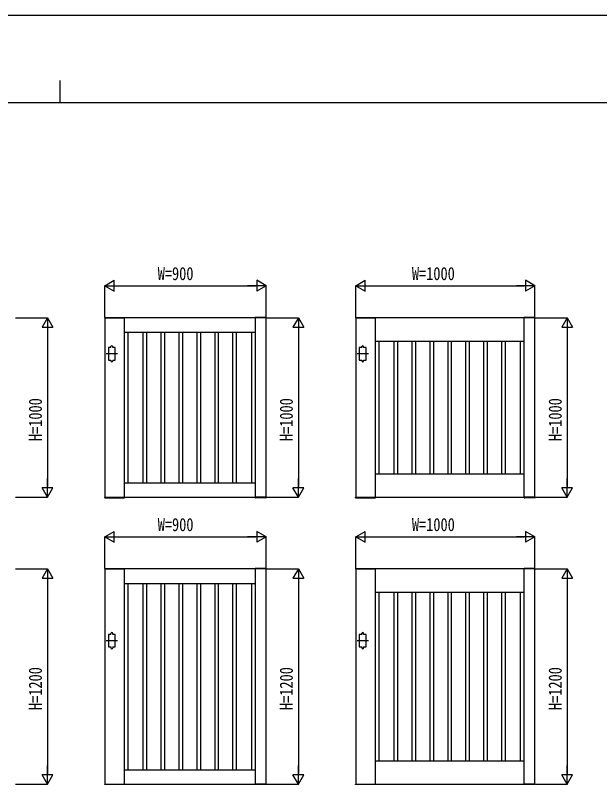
# Model space of a CAD drawing. Units: millimetres, scale not verified. Extents: x -10512 to 10512, y -7425 to 7425.
# Drawn here: x -261 to 2998, y 3135 to 7425 of the extents above; entities that cross this region are included whole.
import ezdxf
from ezdxf.enums import TextEntityAlignment as Align

# ---------------------------------------------------------------- set-up
doc = ezdxf.new("R2010")
doc.units = ezdxf.units.MM
doc.header["$LTSCALE"] = 30
for name, color, linetype in [('0-0_0', 7, 'Continuous'), ('0-2_YKK_11', 7, 'Continuous'), ('0-3_YKK_A1', 4, 'Continuous'), ('0-4_YKK_D', 6, 'Continuous'), ('0-5_YKK_ZWAK', 7, 'Continuous')]:
    doc.layers.add(name, color=color, linetype=linetype)
doc.styles.add('ＭＳ ゴシック', font='')
doc.styles.get('ＭＳ ゴシック').set_extended_font_data('MS Gothic')

msp = doc.modelspace()

# ---------------------------------------------------------------- linework, layer by layer
at = {"layer": '0-0_0'}
for p, q in [((347.55, 5657.5), (1077.55, 5657.5)), ((367.55, 4817.5), (367.55, 5657.5)), ((452.55, 4817.5), (452.55, 5657.5)), ((472.55, 4817.5), (472.55, 5657.5)), ((552.55, 4817.5), (552.55, 5657.5)), ((572.55, 4817.5), (572.55, 5657.5)), ((652.55, 4817.5), (652.55, 5657.5)), ((672.55, 4817.5), (672.55, 5657.5)), ((752.55, 4817.5), (752.55, 5657.5)), ((772.55, 4817.5), (772.55, 5657.5)), ((852.55, 4817.5), (852.55, 5657.5)), ((872.55, 4817.5), (872.55, 5657.5)), ((952.55, 4817.5), (952.55, 5657.5)), ((972.55, 4817.5), (972.55, 5657.5)), ((1057.55, 4817.5), (1057.55, 5657.5)), ((1747.55, 5607.5), (2577.55, 5607.5)), ((1767.55, 4867.5), (1767.55, 5607.5)), ((1852.55, 4867.5), (1852.55, 5607.5)), ((1872.55, 4867.5), (1872.55, 5607.5)), ((1952.55, 4867.5), (1952.55, 5607.5)), ((1972.55, 4867.5), (1972.55, 5607.5)), ((2052.55, 4867.5), (2052.55, 5607.5)), ((2072.55, 4867.5), (2072.55, 5607.5)), ((2152.55, 4867.5), (2152.55, 5607.5)), ((2172.55, 4867.5), (2172.55, 5607.5)), ((2252.55, 4867.5), (2252.55, 5607.5)), ((2272.55, 4867.5), (2272.55, 5607.5)), ((2352.55, 4867.5), (2352.55, 5607.5)), ((2372.55, 4867.5), (2372.55, 5607.5)), ((2452.55, 4867.5), (2452.55, 5607.5)), ((2472.55, 4867.5), (2472.55, 5607.5)), ((2557.55, 4867.5), (2557.55, 5607.5)), ((1747.55, 4867.5), (2577.55, 4867.5)), ((347.55, 4817.5), (1077.55, 4817.5)), ((347.55, 4257.5), (1077.55, 4257.5)), ((367.55, 3217.5), (367.55, 4257.5)), ((452.55, 3217.5), (452.55, 4257.5)), ((472.55, 3217.5), (472.55, 4257.5)), ((552.55, 3217.5), (552.55, 4257.5)), ((572.55, 3217.5), (572.55, 4257.5)), ((652.55, 3217.5), (652.55, 4257.5)), ((672.55, 3217.5), (672.55, 4257.5)), ((752.55, 3217.5), (752.55, 4257.5)), ((772.55, 3217.5), (772.55, 4257.5)), ((852.55, 3217.5), (852.55, 4257.5)), ((872.55, 3217.5), (872.55, 4257.5)), ((952.55, 3217.5), (952.55, 4257.5)), ((972.55, 3217.5), (972.55, 4257.5)), ((1057.55, 3217.5), (1057.55, 4257.5)), ((1747.55, 4207.5), (2577.55, 4207.5)), ((1767.55, 3267.5), (1767.55, 4207.5)), ((1852.55, 3267.5), (1852.55, 4207.5)), ((1872.55, 3267.5), (1872.55, 4207.5)), ((1952.55, 3267.5), (1952.55, 4207.5)), ((1972.55, 3267.5), (1972.55, 4207.5)), ((2052.55, 3267.5), (2052.55, 4207.5)), ((2072.55, 3267.5), (2072.55, 4207.5)), ((2152.55, 3267.5), (2152.55, 4207.5)), ((2172.55, 3267.5), (2172.55, 4207.5)), ((2252.55, 3267.5), (2252.55, 4207.5)), ((2272.55, 3267.5), (2272.55, 4207.5)), ((2352.55, 3267.5), (2352.55, 4207.5)), ((2372.55, 3267.5), (2372.55, 4207.5)), ((2452.55, 3267.5), (2452.55, 4207.5)), ((2472.55, 3267.5), (2472.55, 4207.5)), ((2557.55, 3267.5), (2557.55, 4207.5)), ((1747.55, 3267.5), (2577.55, 3267.5)), ((347.55, 3217.5), (1077.55, 3217.5))]:
    msp.add_line(p, q, dxfattribs=at)
at = {"layer": '0-2_YKK_11'}
for p, q in [((347.55, 4737.5), (347.55, 5737.5)), ((1077.55, 4737.5), (1077.55, 5737.5)), ((1747.55, 4737.5), (1747.55, 5737.5)), ((2577.55, 4737.5), (2577.55, 5737.5)), ((347.55, 3137.5), (347.55, 4337.5)), ((1077.55, 3137.5), (1077.55, 4337.5)), ((1747.55, 3137.5), (1747.55, 4337.5)), ((2577.55, 3137.5), (2577.55, 4337.5))]:
    msp.add_line(p, q, dxfattribs=at)
for points in [[(237.55, 5737.5), (237.55, 4737.5), (1137.55, 4737.5), (1137.55, 5737.5)], [(2637.55, 5737.5), (1637.55, 5737.5), (1637.55, 4737.5), (2637.55, 4737.5)], [(237.55, 4337.5), (237.55, 3137.5), (1137.55, 3137.5), (1137.55, 4337.5)], [(1637.55, 4337.5), (1637.55, 3137.5), (2637.55, 3137.5), (2637.55, 4337.5)]]:
    msp.add_lwpolyline(points, close=True, dxfattribs=at)
at = {"layer": '0-3_YKK_A1'}
for p, q in [((237.18, 5740.05), (237.05, 5737.5)), ((237.05, 5737.5), (348.05, 5737.5)), ((238.18, 5741), (346.92, 5741)), ((347.91, 5740.05), (348.05, 5737.5)), ((1077.18, 5740.05), (1077.05, 5737.5)), ((1138.05, 5737.5), (1077.05, 5737.5)), ((1136.92, 5741), (1078.18, 5741)), ((1137.91, 5740.05), (1138.05, 5737.5)), ((1637.18, 5740.05), (1637.05, 5737.5)), ((1637.05, 5737.5), (1748.05, 5737.5)), ((1638.18, 5741), (1746.92, 5741)), ((1747.91, 5740.05), (1748.05, 5737.5)), ((2577.18, 5740.05), (2577.05, 5737.5)), ((2638.05, 5737.5), (2577.05, 5737.5)), ((2636.92, 5741), (2578.18, 5741)), ((2637.91, 5740.05), (2638.05, 5737.5)), ((271.55, 5572.5), (271.55, 5577.5)), ((281.55, 5572.5), (281.55, 5577.5)), ((1671.55, 5572.5), (1671.55, 5577.5)), ((1681.55, 5572.5), (1681.55, 5577.5)), ((308.05, 5537.5), (245.05, 5537.5)), ((1708.05, 5537.5), (1645.05, 5537.5)), ((271.55, 5502.5), (271.55, 5497.5)), ((281.55, 5502.5), (281.55, 5497.5)), ((1671.55, 5502.5), (1671.55, 5497.5)), ((1681.55, 5502.5), (1681.55, 5497.5)), ((237.05, 4737.5), (348.05, 4737.5)), ((237.18, 4734.95), (237.05, 4737.5)), ((238.18, 4734), (346.92, 4734)), ((347.91, 4734.95), (348.05, 4737.5)), ((1138.05, 4737.5), (1077.05, 4737.5)), ((1077.18, 4734.95), (1077.05, 4737.5)), ((1136.92, 4734), (1078.18, 4734)), ((1137.91, 4734.95), (1138.05, 4737.5)), ((1637.05, 4737.5), (1748.05, 4737.5)), ((1637.18, 4734.95), (1637.05, 4737.5)), ((1638.18, 4734), (1746.92, 4734)), ((1747.91, 4734.95), (1748.05, 4737.5)), ((2638.05, 4737.5), (2577.05, 4737.5)), ((2577.18, 4734.95), (2577.05, 4737.5)), ((2636.92, 4734), (2578.18, 4734)), ((2637.91, 4734.95), (2638.05, 4737.5)), ((237.18, 4340.05), (237.05, 4337.5)), ((237.05, 4337.5), (348.05, 4337.5)), ((238.18, 4341), (346.92, 4341)), ((347.91, 4340.05), (348.05, 4337.5)), ((1077.18, 4340.05), (1077.05, 4337.5)), ((1138.05, 4337.5), (1077.05, 4337.5)), ((1136.92, 4341), (1078.18, 4341)), ((1137.91, 4340.05), (1138.05, 4337.5)), ((1637.18, 4340.05), (1637.05, 4337.5)), ((1637.05, 4337.5), (1748.05, 4337.5)), ((1638.18, 4341), (1746.92, 4341)), ((1747.91, 4340.05), (1748.05, 4337.5)), ((2577.18, 4340.05), (2577.05, 4337.5)), ((2638.05, 4337.5), (2577.05, 4337.5)), ((2636.92, 4341), (2578.18, 4341)), ((2637.91, 4340.05), (2638.05, 4337.5)), ((271.55, 3972.5), (271.55, 3977.5)), ((281.55, 3972.5), (281.55, 3977.5)), ((1671.55, 3972.5), (1671.55, 3977.5)), ((1681.55, 3972.5), (1681.55, 3977.5)), ((308.05, 3937.5), (245.05, 3937.5)), ((1708.05, 3937.5), (1645.05, 3937.5)), ((271.55, 3902.5), (271.55, 3897.5)), ((281.55, 3902.5), (281.55, 3897.5)), ((1671.55, 3902.5), (1671.55, 3897.5)), ((1681.55, 3902.5), (1681.55, 3897.5)), ((237.05, 3137.5), (348.05, 3137.5)), ((237.18, 3134.95), (237.05, 3137.5)), ((347.91, 3134.95), (348.05, 3137.5)), ((1138.05, 3137.5), (1077.05, 3137.5)), ((1077.18, 3134.95), (1077.05, 3137.5)), ((1137.91, 3134.95), (1138.05, 3137.5)), ((1637.05, 3137.5), (1748.05, 3137.5)), ((1637.18, 3134.95), (1637.05, 3137.5)), ((1747.91, 3134.95), (1748.05, 3137.5)), ((2638.05, 3137.5), (2577.05, 3137.5)), ((2577.18, 3134.95), (2577.05, 3137.5)), ((2637.91, 3134.95), (2638.05, 3137.5))]:
    msp.add_line(p, q, dxfattribs=at)
for points in [[(271.55, 5572.5), (257.55, 5572.5), (257.55, 5502.5), (271.55, 5502.5)], [(281.55, 5502.5), (295.55, 5502.5), (295.55, 5572.5), (281.55, 5572.5)], [(1671.55, 5572.5), (1657.55, 5572.5), (1657.55, 5502.5), (1671.55, 5502.5)], [(1681.55, 5502.5), (1695.55, 5502.5), (1695.55, 5572.5), (1681.55, 5572.5)], [(271.55, 3972.5), (257.55, 3972.5), (257.55, 3902.5), (271.55, 3902.5)], [(281.55, 3902.5), (295.55, 3902.5), (295.55, 3972.5), (281.55, 3972.5)], [(1671.55, 3972.5), (1657.55, 3972.5), (1657.55, 3902.5), (1671.55, 3902.5)], [(1681.55, 3902.5), (1695.55, 3902.5), (1695.55, 3972.5), (1681.55, 3972.5)]]:
    msp.add_lwpolyline(points, dxfattribs=at)
for centre, radius, start, end in [((238.18, 5740), 1, 90, 177), ((346.92, 5740), 1, 3, 90), ((1078.18, 5740), 1, 90, 177), ((1136.92, 5740), 1, 3, 90), ((1638.18, 5740), 1, 90, 177), ((1746.92, 5740), 1, 3, 90), ((2578.18, 5740), 1, 90, 177), ((2636.92, 5740), 1, 3, 90), ((276.55, 5577.5), 5, 0, 180), ((1676.55, 5577.5), 5, 0, 180), ((276.55, 5497.5), 5, 180, 0), ((1676.55, 5497.5), 5, 180, 0), ((238.18, 4735), 1, 183, 270), ((346.92, 4735), 1, 270, 357), ((1078.18, 4735), 1, 183, 270), ((1136.92, 4735), 1, 270, 357), ((1638.18, 4735), 1, 183, 270), ((1746.92, 4735), 1, 270, 357), ((2578.18, 4735), 1, 183, 270), ((2636.92, 4735), 1, 270, 357), ((238.18, 4340), 1, 90, 177), ((346.92, 4340), 1, 3, 90), ((1078.18, 4340), 1, 90, 177), ((1136.92, 4340), 1, 3, 90), ((1638.18, 4340), 1, 90, 177), ((1746.92, 4340), 1, 3, 90), ((2578.18, 4340), 1, 90, 177), ((2636.92, 4340), 1, 3, 90), ((276.55, 3977.5), 5, 0, 180), ((1676.55, 3977.5), 5, 0, 180), ((276.55, 3897.5), 5, 180, 0), ((1676.55, 3897.5), 5, 180, 0)]:
    msp.add_arc(centre, radius, start, end, dxfattribs=at)
at = {"layer": '0-4_YKK_D'}
for p, q in [((237.55, 5917.5), (289.51, 5947.5)), ((289.51, 5887.5), (289.51, 5947.5)), ((1137.55, 5917.5), (1085.59, 5947.5)), ((1085.59, 5947.5), (1085.59, 5887.5)), ((1637.55, 5917.5), (1689.51, 5947.5)), ((1689.51, 5887.5), (1689.51, 5947.5)), ((2637.55, 5917.5), (2585.59, 5947.5)), ((2585.59, 5947.5), (2585.59, 5887.5)), ((237.55, 5739.5), (237.55, 5918.5)), ((237.55, 5917.5), (289.51, 5887.5)), ((237.55, 5917.5), (341.47, 5917.5)), ((297.55, 5917.5), (1077.55, 5917.5)), ((1137.55, 5917.5), (1033.62, 5917.5)), ((1137.55, 5917.5), (1085.59, 5887.5)), ((1137.55, 5739.5), (1137.55, 5918.5)), ((1637.55, 5739.5), (1637.55, 5918.5)), ((1637.55, 5917.5), (1689.51, 5887.5)), ((1637.55, 5917.5), (1741.47, 5917.5)), ((1697.55, 5917.5), (2577.55, 5917.5)), ((2637.55, 5917.5), (2533.62, 5917.5)), ((2637.55, 5917.5), (2585.59, 5887.5)), ((2637.55, 5739.5), (2637.55, 5918.5)), ((-260.45, 5737.5), (-81.45, 5737.5)), ((-82.45, 5737.5), (-112.45, 5685.54)), ((-82.45, 5737.5), (-52.45, 5685.54)), ((-82.45, 5737.5), (-82.45, 5633.58)), ((1139.55, 5737.5), (1318.55, 5737.5)), ((1317.55, 5737.5), (1287.55, 5685.54)), ((1317.55, 5737.5), (1347.55, 5685.54)), ((1317.55, 5737.5), (1317.55, 5633.58)), ((2639.55, 5737.5), (2818.55, 5737.5)), ((2817.55, 5737.5), (2787.55, 5685.54)), ((2817.55, 5737.5), (2847.55, 5685.54)), ((2817.55, 5737.5), (2817.55, 5633.58)), ((-112.45, 5685.54), (-52.45, 5685.54)), ((-82.45, 5677.5), (-82.45, 4797.5)), ((1287.55, 5685.54), (1347.55, 5685.54)), ((1317.55, 5677.5), (1317.55, 4797.5)), ((2787.55, 5685.54), (2847.55, 5685.54)), ((2817.55, 5677.5), (2817.55, 4797.5)), ((-82.45, 4737.5), (-82.45, 4841.42)), ((1317.55, 4737.5), (1317.55, 4841.42)), ((2817.55, 4737.5), (2817.55, 4841.42)), ((-82.45, 4737.5), (-112.45, 4789.46)), ((-52.45, 4789.46), (-112.45, 4789.46)), ((-82.45, 4737.5), (-52.45, 4789.46)), ((1317.55, 4737.5), (1287.55, 4789.46)), ((1347.55, 4789.46), (1287.55, 4789.46)), ((1317.55, 4737.5), (1347.55, 4789.46)), ((2817.55, 4737.5), (2787.55, 4789.46)), ((2847.55, 4789.46), (2787.55, 4789.46)), ((2817.55, 4737.5), (2847.55, 4789.46)), ((-260.45, 4737.5), (-81.45, 4737.5)), ((1139.55, 4737.5), (1318.55, 4737.5)), ((2639.55, 4737.5), (2818.55, 4737.5)), ((237.55, 4517.5), (289.51, 4547.5)), ((289.51, 4487.5), (289.51, 4547.5)), ((1137.55, 4517.5), (1085.59, 4547.5)), ((1085.59, 4547.5), (1085.59, 4487.5)), ((1637.55, 4517.5), (1689.51, 4547.5)), ((1689.51, 4487.5), (1689.51, 4547.5)), ((2637.55, 4517.5), (2585.59, 4547.5)), ((2585.59, 4547.5), (2585.59, 4487.5)), ((237.55, 4339.5), (237.55, 4518.5)), ((237.55, 4517.5), (289.51, 4487.5)), ((237.55, 4517.5), (341.47, 4517.5)), ((297.55, 4517.5), (1077.55, 4517.5)), ((1137.55, 4517.5), (1033.62, 4517.5)), ((1137.55, 4517.5), (1085.59, 4487.5)), ((1137.55, 4339.5), (1137.55, 4518.5)), ((1637.55, 4339.5), (1637.55, 4518.5)), ((1637.55, 4517.5), (1689.51, 4487.5)), ((1637.55, 4517.5), (1741.47, 4517.5)), ((1697.55, 4517.5), (2577.55, 4517.5)), ((2637.55, 4517.5), (2533.62, 4517.5)), ((2637.55, 4517.5), (2585.59, 4487.5)), ((2637.55, 4339.5), (2637.55, 4518.5)), ((-260.45, 4337.5), (-81.45, 4337.5)), ((-82.45, 4337.5), (-112.45, 4285.54)), ((-82.45, 4337.5), (-52.45, 4285.54)), ((-82.45, 4337.5), (-82.45, 4233.58)), ((1139.55, 4337.5), (1318.55, 4337.5)), ((1317.55, 4337.5), (1287.55, 4285.54)), ((1317.55, 4337.5), (1347.55, 4285.54)), ((1317.55, 4337.5), (1317.55, 4233.58)), ((2639.55, 4337.5), (2818.55, 4337.5)), ((2817.55, 4337.5), (2787.55, 4285.54)), ((2817.55, 4337.5), (2847.55, 4285.54)), ((2817.55, 4337.5), (2817.55, 4233.58)), ((-112.45, 4285.54), (-52.45, 4285.54)), ((-82.45, 4277.5), (-82.45, 3197.5)), ((1287.55, 4285.54), (1347.55, 4285.54)), ((1317.55, 4277.5), (1317.55, 3197.5)), ((2787.55, 4285.54), (2847.55, 4285.54)), ((2817.55, 4277.5), (2817.55, 3197.5)), ((-82.45, 3137.5), (-82.45, 3241.42)), ((1317.55, 3137.5), (1317.55, 3241.42)), ((2817.55, 3137.5), (2817.55, 3241.42)), ((-82.45, 3137.5), (-112.45, 3189.46)), ((-52.45, 3189.46), (-112.45, 3189.46)), ((-82.45, 3137.5), (-52.45, 3189.46)), ((1317.55, 3137.5), (1287.55, 3189.46)), ((1347.55, 3189.46), (1287.55, 3189.46)), ((1317.55, 3137.5), (1347.55, 3189.46)), ((2817.55, 3137.5), (2787.55, 3189.46)), ((2847.55, 3189.46), (2787.55, 3189.46)), ((2817.55, 3137.5), (2847.55, 3189.46)), ((-260.45, 3137.5), (-81.45, 3137.5)), ((1139.55, 3137.5), (1318.55, 3137.5)), ((2639.55, 3137.5), (2818.55, 3137.5))]:
    msp.add_line(p, q, dxfattribs=at)
at = {"layer": '0-5_YKK_ZWAK'}
for p, q in [((-12.45, 7062.5), (-12.45, 6937.5)), ((9737.55, 6937.5), (-9762.45, 6937.5))]:
    msp.add_line(p, q, dxfattribs=at)
msp.add_lwpolyline([(-10512.5, -7425), (10512.5, -7425), (10512.5, 7425), (-10512.5, 7425)], close=True, dxfattribs=at)

# ---------------------------------------------------------------- texts
at = {"layer": '0-4_YKK_D', "style": 'ＭＳ ゴシック', "width": 0.8}
for s, p in [('W=900', (532.88, 5926.5)), ('W=1000', (1950.88, 5926.5)), ('W=900', (532.88, 4526.5)), ('W=1000', (1950.88, 4526.5))]:
    msp.add_text(s, height=73.31, dxfattribs=at).set_placement(p, align=Align.BOTTOM_LEFT)
for s, p in [('H=1000', (-91.45, 5050.83)), ('H=1000', (1308.55, 5050.83)), ('H=1000', (2808.55, 5050.83)), ('H=1200', (-91.45, 3550.83)), ('H=1200', (1308.55, 3550.83)), ('H=1200', (2808.55, 3550.83))]:
    msp.add_text(s, height=73.31, rotation=90, dxfattribs=at).set_placement(p, align=Align.BOTTOM_LEFT)

doc.saveas('drawing.dxf')
